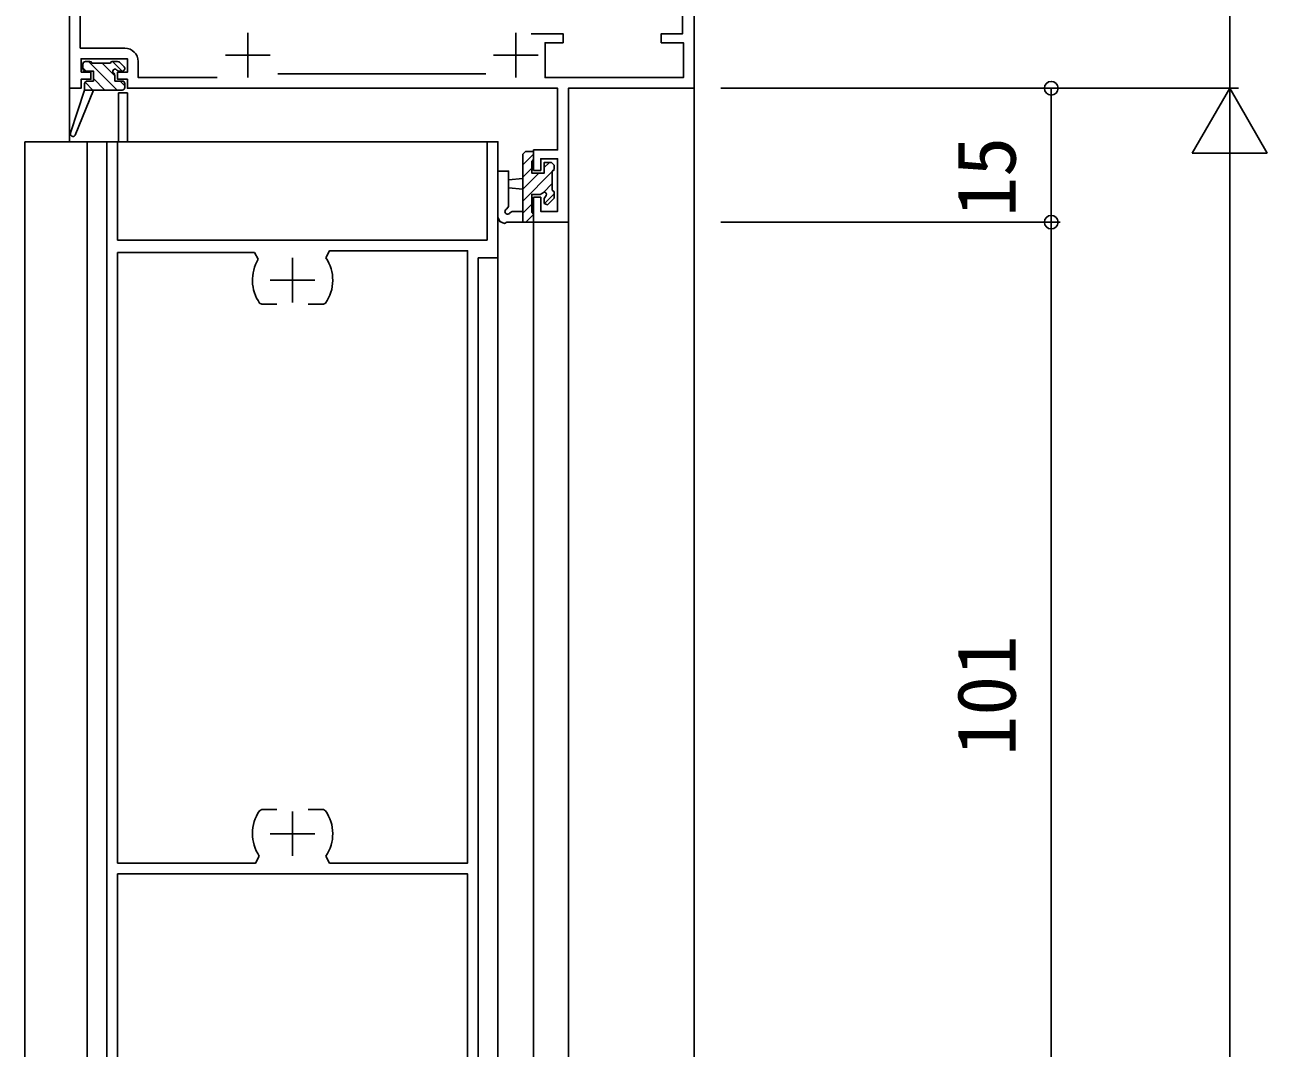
# Model space of a CAD drawing. Units: millimetres, scale not verified. Extents: x -525 to 526, y -333 to 330.
# Drawn here: x -381 to -241.8, y 99.4 to 214 of the extents above; entities that cross this region are included whole.
import ezdxf
from ezdxf.enums import TextEntityAlignment as Align

# ---------------------------------------------------------------- set-up
doc = ezdxf.new("R2010")
doc.units = ezdxf.units.MM
doc.header["$LTSCALE"] = 2
for name, color, linetype in [('0-2_YKK_11', 7, 'Continuous'), ('0-3_YKK_12', 2, 'Continuous'), ('0-4_YKK_13', 4, 'Continuous'), ('0-6_YKK_D', 6, 'Continuous')]:
    doc.layers.add(name, color=color, linetype=linetype)
doc.styles.add('ＭＳ ゴシック', font='')
doc.styles.get('ＭＳ ゴシック').set_extended_font_data('MS Gothic')

msp = doc.modelspace()

# ---------------------------------------------------------------- linework, layer by layer
at = {"layer": '0-2_YKK_11'}
for p, q in [((-356, 213.1), (-356, 208.1)), ((-326, 213.1), (-326, 208.1)), ((-358.5, 210.6), (-353.5, 210.6)), ((-328.5, 210.6), (-323.5, 210.6)), ((-352.664, 208.5), (-329.336, 208.5)), ((-351, 182.9), (-351, 187.9)), ((-353.5, 185.4), (-348.5, 185.4)), ((-351, 120.9), (-351, 125.9)), ((-353.5, 123.4), (-348.5, 123.4))]:
    msp.add_line(p, q, dxfattribs=at)
for points in [[(-374.7, 208.7), (-373.6, 208.7), (-373.6, 207.9), (-374.7, 207.9), (-374.7, 206.9), (-376, 206.9), (-376, 236.9), (-367, 236.9), (-367, 235.9), (-368.039, 235.3), (-369, 235.3), (-369, 236), (-374.8, 236), (-374.8, 211.4), (-369.8, 211.4)], [(-306, 236.9), (-306, 206.9), (-320.1, 206.9), (-320.1, 191.9), (-324, 191.9), (-324, 194.7), (-323.2, 194.7), (-323.2, 193.1), (-321.3, 193.1), (-321.3, 199), (-323.2, 199), (-323.2, 197.7), (-324, 197.7), (-324, 200), (-321.3, 200), (-321.3, 206.9), (-369.5, 206.9), (-369.5, 207.9), (-370.6, 207.9), (-370.6, 208.7), (-369.5, 208.7), (-369.5, 210.2), (-374.7, 210.2), (-374.7, 208.7)], [(-324.25, 213), (-320.7, 213), (-320.7, 212), (-322.7, 212), (-322.7, 208.1), (-307.2, 208.1), (-307.2, 212), (-309.7, 212), (-309.7, 213), (-307.3, 213), (-307.3, 236)], [(-368.3, 209.9), (-368.3, 208.1), (-359.46, 208.1)], [(-354.844, 187.74), (-355.271, 188.5), (-370.6, 188.5), (-370.6, 120.1), (-355.142, 120.1), (-354.728, 120.88)], [(-347.272, 120.88), (-346.858, 120.1), (-331.4, 120.1), (-331.4, 188.7), (-346.858, 188.7), (-347.272, 187.92)], [(-352.75, 182.7), (-354.447, 182.7), (-354.693, 182.829)], [(-347.307, 182.829), (-347.553, 182.7), (-349.25, 182.7)], [(-354.693, 125.971), (-354.447, 126.1), (-352.75, 126.1)], [(-349.25, 126.1), (-347.553, 126.1), (-347.307, 125.971)]]:
    msp.add_lwpolyline(points, dxfattribs=at)
msp.add_lwpolyline([(-371.8, 90.9), (-371.8, 200.9), (-370.6, 200.9), (-370.6, 189.9), (-329.2, 189.9), (-329.2, 200.9), (-328, 200.9), (-328, 187.9), (-330.2, 187.9), (-330.2, 90.9), (-336, 90.9), (-336, 93.9), (-335, 93.9), (-335, 92.1), (-331.4, 92.1), (-331.4, 118.9), (-370.6, 118.9), (-370.6, 92.1), (-367, 92.1), (-367, 93.9), (-366, 93.9), (-366, 90.9)], close=True, dxfattribs=at)
for centre, radius, start, end in [((-369.8, 209.9), 1.5, 0.00001, 89.99999), ((-351, 185.4), 4.5, 148.66773, 214.84992), ((-351, 185.4), 4.5, 325.1501, 34.05578), ((-351, 123.4), 4.5, 145.1501, 214.05578), ((-351, 123.4), 4.5, 325.94422, 34.8499)]:
    msp.add_arc(centre, radius, start, end, dxfattribs=at)
at = {"layer": '0-3_YKK_12'}
for p, q in [((-376, 236.9), (-376, 200.9)), ((-306, 236.9), (-306, -13.752)), ((-370.5, 206.4), (-370.5, 200.9)), ((-369.5, 206.4), (-370.5, 206.4)), ((-369.5, 206.4), (-369.5, 200.9)), ((-328, 200.9), (-381, 200.9)), ((-381, 200.9), (-381, 90.9)), ((-374, 200.9), (-374, 90.9)), ((-328, 200.9), (-328, 90.9)), ((-324, 191.9), (-324, 90.9)), ((-324, 191.9), (-320.1, 191.9)), ((-320.1, 191.9), (-320.1, 90.9))]:
    msp.add_line(p, q, dxfattribs=at)
at = {"layer": '0-4_YKK_13'}
for p, q in [((-374.5, 209.1), (-374.5, 209.6)), ((-374.121, 208.8), (-374.5, 209.179)), ((-374.2, 209.9), (-373.7, 209.9)), ((-370.674, 206.7), (-373.874, 209.9)), ((-373.5, 209.7), (-371.4, 209.7)), ((-370.9, 208.273), (-372.327, 209.7)), ((-371.2, 209.9), (-370.6, 209.9)), ((-370.08, 208.801), (-371.18, 209.9)), ((-370.1, 208.8), (-370.439, 208.8)), ((-370.388, 209.812), (-369.888, 209.312)), ((-373.368, 206.7), (-374.243, 207.575)), ((-374, 207.7), (-373.3, 207.7)), ((-372.021, 206.7), (-373.3, 207.979)), ((-370.9, 208.339), (-370.9, 207.7)), ((-370.9, 207.7), (-370.1, 207.7)), ((-369.8, 207.173), (-370.327, 207.7)), ((-374.3, 206.7), (-375.885, 201.894)), ((-373.3, 206.7), (-375.354, 201.629)), ((-374.3, 207.4), (-374.3, 206.7)), ((-370.1, 206.7), (-374.3, 206.7)), ((-369.8, 207.4), (-369.8, 207)), ((-324, 199.506), (-325.2, 198.306)), ((-325.2, 199.502), (-325.2, 191.902)), ((-324.2, 197.959), (-325.2, 196.959)), ((-322.21, 198.602), (-322.8, 198.012)), ((-321.7, 198.302), (-322, 198.602)), ((-321.704, 197.761), (-321.859, 197.606)), ((-321.9, 197.565), (-325.2, 194.265)), ((-323.41, 197.402), (-325.2, 195.612)), ((-321.9, 197.602), (-321.9, 195.502)), ((-321.9, 196.218), (-322.879, 195.239)), ((-321.7, 195.071), (-322.744, 194.027)), ((-324.2, 193.918), (-325.2, 192.918)), ((-324, 192.771), (-324.869, 191.902))]:
    msp.add_line(p, q, dxfattribs=at)
for points in [[(-373.3, 207.7), (-373.3, 208.8), (-374.2, 208.8)], [(-322, 198.602), (-322.8, 198.602), (-322.8, 197.402), (-324.2, 197.402), (-324.2, 198.702), (-324, 198.902), (-324, 199.802), (-324.9, 199.802), (-325.2, 199.502)], [(-321.7, 198.302), (-321.7, 197.802), (-321.9, 197.602)], [(-323.01, 195.138), (-323.261, 195.002), (-324.2, 195.002), (-324.2, 193.002), (-324, 192.802), (-324, 191.902), (-326.98, 191.902), (-327.24, 191.752), (-327.795, 191.957), (-327.895, 192.239), (-328, 192.468), (-328, 197.629), (-326.8, 197.63), (-326.797, 193.669), (-326.999, 193.385)], [(-325.2, 195.602), (-326.8, 195.744), (-326.8, 196.659), (-325.2, 196.802)], [(-321.9, 195.502), (-321.7, 195.302), (-321.7, 194.578), (-322.43, 193.848), (-322.8, 194.001), (-322.8, 194.541), (-322.664, 194.792)], [(-326.64, 192.952), (-326.38, 193.102), (-325.2, 193.102)]]:
    msp.add_lwpolyline(points, dxfattribs=at)
for centre, radius, start, end in [((-374.2, 209.6), 0.3, 90, 180), ((-374.2, 209.1), 0.3, 180, 270), ((-373.7, 209.7), 0.2, 0, 90), ((-371.2, 209.7), 0.2, 90, 180), ((-370.9, 208.8), 0.25, 33.05573, 236.94427), ((-370.439, 209.1), 0.3, 213.05573, 270), ((-370.6, 209.6), 0.3, 45, 90), ((-370.1, 209.1), 0.3, 270, 45), ((-374, 207.4), 0.3, 90, 180), ((-371.2, 208.339), 0.3, 0, 56.94427), ((-370.1, 207.4), 0.3, 0, 90), ((-370.1, 207), 0.3, 270, 0), ((-375.6, 201.8), 0.3, 161.7488, 325.24686), ((-322.8, 195.002), 0.25, 303.05571, 146.94425), ((-326.9, 193.102), 0.3, 109.18977, 330.00003)]:
    msp.add_arc(centre, radius, start, end, dxfattribs=at)
at = {"layer": '0-6_YKK_D'}
for p, q in [((-246, 206.9), (-246, 236.9)), ((-303, 206.9), (-245, 206.9)), ((-303, 206.9), (-245, 206.9)), ((-303, 206.9), (-265, 206.9)), ((-266, 206.9), (-266, 191.9)), ((-246, 206.9), (-250.2, 199.625)), ((-246, 206.9), (-241.8, 199.625)), ((-246, 206.9), (-246, 192.351)), ((-250.2, 199.625), (-241.8, 199.625)), ((-246, 198.5), (-246, -196.33)), ((-303, 191.9), (-265, 191.9)), ((-303, 191.9), (-265, 191.9)), ((-266, 191.9), (-266, 90.9))]:
    msp.add_line(p, q, dxfattribs=at)
for centre in [(-266, 206.9), (-266, 191.9), (-266, 191.9)]:
    msp.add_circle(centre, 0.765, dxfattribs=at)

# ---------------------------------------------------------------- texts
at = {"layer": '0-6_YKK_D', "style": 'ＭＳ ゴシック'}
for s, p in [('15', (-268, 192.497)), ('101', (-268, 132.119))]:
    msp.add_text(s, height=6.598, rotation=90, dxfattribs=at).set_placement(p, align=Align.BOTTOM_LEFT)

doc.saveas('drawing.dxf')
